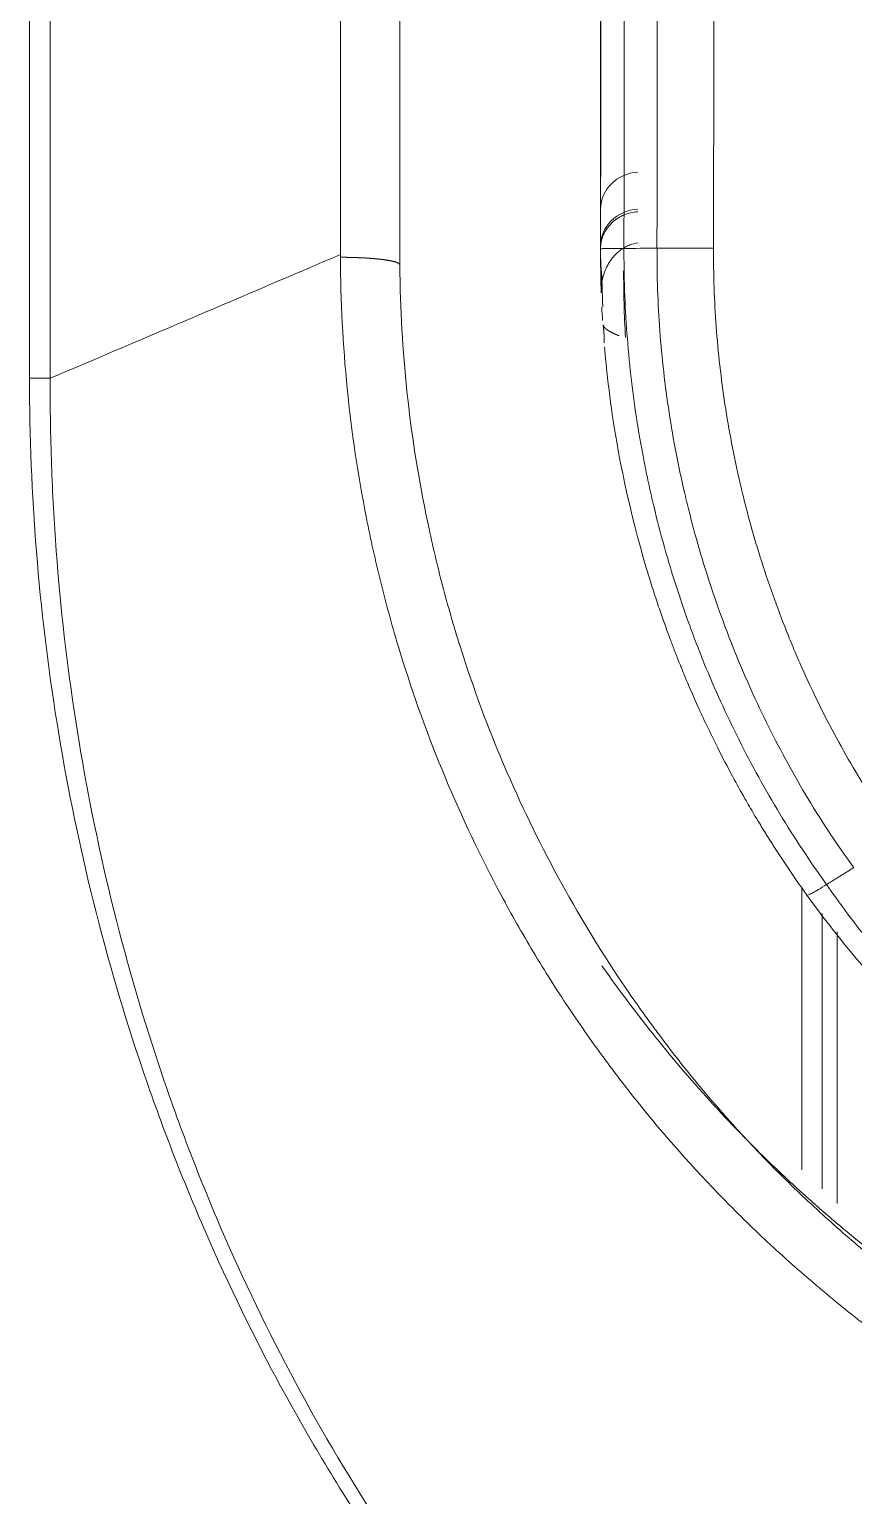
# Model space of a CAD drawing. Header units: inches. Extents: x 3778 to 56227, y -16914 to 35091.
# Drawn here: x 42123.94 to 42134.21, y -12687.54 to -12669.28 of the extents above; entities that cross this region are included whole.
import ezdxf

# ---------------------------------------------------------------- set-up
doc = ezdxf.new("R2010")
doc.units = ezdxf.units.IN
doc.header["$LTSCALE"] = 100
doc.header["$MEASUREMENT"] = 0
doc.layers.add('2-con', color=2, linetype='Continuous')
doc.layers.add('mark-B', color=2, linetype='Continuous', lineweight=20)

# ---------------------------------------------------------------- blocks, each defined once
blk = doc.blocks.new('무풍1WAY 대형')
at = {"layer": 'mark-B'}
for p, q in [((550.044, -395.054), (550.044, -398.435)), ((550.232, -395.233), (550.232, -398.662)), ((550.484, -395.473), (550.484, -398.987))]:
    blk.add_line(p, q, dxfattribs=at)
for centre, major_axis, ratio, start_param in [((552.495, -406.972), (0.498, -0.002), 0.927181, 4.785083), ((552.494, -407.433), (0.498, -0.001), 0.92732, 4.784149)]:
    blk.add_ellipse(centre, major_axis=major_axis, ratio=ratio, start_param=start_param, end_param=6.283153, dxfattribs=at)
for points, knots in [([(539.571, -381.746), (539.938, -381.746), (540.303, -381.757), (541.029, -381.8), (541.752, -381.864), (542.825, -382.022), (543.888, -382.242), (544.589, -382.431), (545.113, -382.589), (545.287, -382.645), (545.547, -382.732), (545.633, -382.761), (545.806, -382.822), (546.237, -382.977), (546.659, -383.147), (547.325, -383.437), (547.98, -383.746), (548.932, -384.264), (549.547, -384.645), (550.152, -385.044), (550.45, -385.253), (550.815, -385.524), (550.888, -385.579), (551.033, -385.69), (551.106, -385.746), (551.321, -385.915), (551.463, -386.03), (551.883, -386.379), (552.429, -386.857), (552.948, -387.361), (553.705, -388.136), (554.183, -388.678), (554.863, -389.525), (555.083, -389.814), (555.35, -390.182), (555.403, -390.256), (555.509, -390.405), (555.561, -390.479), (555.716, -390.704), (555.818, -390.854), (556.316, -391.612), (556.685, -392.233), (557.366, -393.503), (557.679, -394.152), (558.106, -395.145), (558.242, -395.48), (558.435, -395.987), (558.498, -396.157), (558.62, -396.498), (558.679, -396.669), (558.967, -397.531), (559.166, -398.225), (559.507, -399.622), (559.649, -400.325), (559.876, -401.74), (559.961, -402.452), (560.076, -403.884), (560.105, -404.605), (560.105, -405.33)], [0, 0, 0, 0, 0.03125, 0.03125, 0.0625, 0.09375, 0.125, 0.15625, 0.15625, 0.171875, 0.171875, 0.179688, 0.179688, 0.1875, 0.21875, 0.21875, 0.25, 0.28125, 0.3125, 0.3125, 0.34375, 0.34375, 0.351563, 0.351563, 0.359375, 0.359375, 0.375, 0.375, 0.40625, 0.4375, 0.4375, 0.5, 0.5, 0.53125, 0.53125, 0.539062, 0.539062, 0.546875, 0.546875, 0.5625, 0.5625, 0.625, 0.625, 0.6875, 0.6875, 0.71875, 0.71875, 0.734375, 0.734375, 0.75, 0.75, 0.8125, 0.8125, 0.875, 0.875, 0.9375, 0.9375, 1, 1, 1, 1]), ([(559.848, -405.326), (559.848, -405.323), (559.848, -405.32), (559.848, -405.314), (559.848, -405.306), (559.848, -405.286), (559.848, -405.247), (559.848, -405.168), (559.847, -405.011), (559.844, -404.697), (559.828, -404.07), (559.798, -403.535), (559.719, -402.469), (559.638, -401.762), (559.42, -400.357), (559.283, -399.658), (558.952, -398.27), (558.758, -397.58), (558.477, -396.723), (558.419, -396.553), (558.3, -396.213), (558.116, -395.707), (557.917, -395.208), (557.498, -394.22), (557.191, -393.575), (556.521, -392.311), (556.158, -391.693), (555.667, -390.939), (555.567, -390.789), (555.414, -390.565), (555.363, -390.491), (555.259, -390.343), (554.997, -389.975), (554.726, -389.615), (554.055, -388.771), (553.583, -388.232), (552.834, -387.46), (552.321, -386.958), (551.781, -386.481), (551.365, -386.134), (551.225, -386.02), (551.011, -385.851), (550.94, -385.795), (550.796, -385.685), (550.435, -385.412), (550.067, -385.152), (549.467, -384.755), (548.858, -384.375), (548.229, -384.031), (547.589, -383.705), (547.264, -383.551), (546.605, -383.262), (546.269, -383.127), (545.844, -382.969), (545.758, -382.938), (545.587, -382.878), (545.501, -382.848), (545.243, -382.762), (545.07, -382.706), (544.551, -382.549), (544.203, -382.455), (543.504, -382.287), (542.801, -382.141), (541.735, -381.984), (541.018, -381.92), (540.477, -381.888), (540.206, -381.876), (539.889, -381.869), (539.73, -381.868), (539.65, -381.867), (539.61, -381.867), (539.591, -381.867), (539.582, -381.867), (539.576, -381.867), (539.573, -381.867), (539.571, -381.867)], [0, 0, 0, 0, 0.000244, 0.000244, 0.000488, 0.000977, 0.001953, 0.003906, 0.007812, 0.015625, 0.03125, 0.0625, 0.0625, 0.125, 0.125, 0.1875, 0.1875, 0.25, 0.25, 0.265625, 0.265625, 0.28125, 0.3125, 0.3125, 0.375, 0.375, 0.4375, 0.4375, 0.453125, 0.453125, 0.460937, 0.460937, 0.46875, 0.5, 0.5, 0.5625, 0.5625, 0.59375, 0.625, 0.625, 0.640625, 0.640625, 0.648437, 0.648437, 0.65625, 0.6875, 0.6875, 0.71875, 0.75, 0.75, 0.78125, 0.78125, 0.8125, 0.8125, 0.820312, 0.820312, 0.828125, 0.828125, 0.84375, 0.84375, 0.875, 0.875, 0.90625, 0.9375, 0.96875, 0.96875, 0.984375, 0.992188, 0.996094, 0.998047, 0.999023, 0.999512, 0.999756, 0.999756, 1, 1, 1, 1]), ([(539.571, -390.086), (539.575, -390.086), (539.579, -390.086), (539.588, -390.086), (539.601, -390.086), (539.631, -390.087), (539.692, -390.087), (539.813, -390.088), (540.054, -390.093), (540.536, -390.111), (540.947, -390.142), (541.767, -390.225), (542.31, -390.307), (543.119, -390.47), (543.388, -390.532), (543.924, -390.668), (544.189, -390.743), (544.714, -390.905), (544.973, -390.992), (545.487, -391.178), (545.741, -391.278), (546.494, -391.594), (546.985, -391.828), (547.706, -392.218), (548.061, -392.422), (548.469, -392.677), (548.642, -392.79), (548.757, -392.865), (548.815, -392.904), (549.1, -393.097), (549.547, -393.417), (550.189, -393.926), (550.804, -394.463), (551.196, -394.84), (551.769, -395.419), (552.133, -395.824), (552.563, -396.356), (552.691, -396.517), (552.815, -396.681), (552.898, -396.791), (552.939, -396.846), (553.142, -397.124), (553.455, -397.574), (553.887, -398.268), (554.152, -398.742), (554.531, -399.461), (554.761, -399.952), (555.173, -400.957), (555.356, -401.471), (555.593, -402.26), (555.665, -402.524), (555.796, -403.054), (555.856, -403.32), (556.014, -404.121), (556.094, -404.658), (556.202, -405.74), (556.23, -406.285), (556.232, -406.833)], [0, 0, 0, 0, 0.000488, 0.000488, 0.000977, 0.001953, 0.003906, 0.007813, 0.015625, 0.03125, 0.0625, 0.0625, 0.125, 0.125, 0.15625, 0.15625, 0.1875, 0.1875, 0.21875, 0.21875, 0.25, 0.25, 0.3125, 0.3125, 0.34375, 0.359375, 0.367188, 0.367188, 0.375, 0.375, 0.40625, 0.4375, 0.46875, 0.5, 0.5, 0.5625, 0.5625, 0.578125, 0.585938, 0.585938, 0.59375, 0.59375, 0.625, 0.65625, 0.6875, 0.6875, 0.75, 0.75, 0.8125, 0.8125, 0.84375, 0.84375, 0.875, 0.875, 0.9375, 0.9375, 1, 1, 1, 1]), ([(555.489, -406.516), (555.478, -405.998), (555.442, -405.483), (555.322, -404.462), (555.237, -403.955), (555.075, -403.2), (555.014, -402.949), (554.915, -402.574), (554.88, -402.45), (554.826, -402.263), (554.808, -402.201), (554.77, -402.077), (554.75, -402.015), (554.574, -401.458), (554.394, -400.975), (553.991, -400.031), (553.768, -399.569), (553.278, -398.668), (553.012, -398.228), (552.651, -397.692), (552.54, -397.533), (552.427, -397.375), (552.35, -397.27), (552.312, -397.217), (552.117, -396.957), (551.957, -396.753), (551.463, -396.155), (551.116, -395.775), (550.57, -395.232), (550.198, -394.879), (549.614, -394.375), (549.207, -394.057), (548.792, -393.748), (548.58, -393.598), (547.497, -392.871), (546.588, -392.385), (545.401, -391.891), (545.161, -391.798), (544.676, -391.623), (544.431, -391.541), (544.059, -391.427), (543.935, -391.391), (543.684, -391.321), (543.559, -391.287), (543.179, -391.191), (542.925, -391.133), (542.161, -390.98), (541.136, -390.825), (540.098, -390.773), (539.575, -390.772)], [0, 0, 0, 0, 0.0625, 0.0625, 0.125, 0.125, 0.15625, 0.15625, 0.171875, 0.171875, 0.179688, 0.179688, 0.1875, 0.1875, 0.25, 0.25, 0.3125, 0.3125, 0.375, 0.375, 0.390625, 0.398438, 0.398438, 0.40625, 0.40625, 0.4375, 0.4375, 0.5, 0.5, 0.53125, 0.5625, 0.59375, 0.59375, 0.625, 0.625, 0.75, 0.75, 0.78125, 0.78125, 0.8125, 0.8125, 0.828125, 0.828125, 0.84375, 0.84375, 0.875, 0.875, 0.9375, 1, 1, 1, 1]), ([(552.978, -398.013), (552.974, -398.009), (552.759, -397.702), (552.313, -397.11), (551.834, -396.552), (551.335, -396.008), (551.076, -395.743), (550.74, -395.422), (550.672, -395.359), (550.535, -395.232), (550.466, -395.17), (550.257, -394.983), (550.116, -394.861), (549.688, -394.504), (549.104, -394.048), (548.189, -393.428), (547.553, -393.057), (546.903, -392.706), (546.571, -392.542), (546.063, -392.312), (545.893, -392.238), (545.633, -392.131), (545.547, -392.097), (545.372, -392.028), (545.198, -391.962), (545.022, -391.898), (544.845, -391.836), (544.757, -391.806), (544.643, -391.768), (544.618, -391.76), (544.593, -391.752)], [0, 0, 0, 0, 0.001669, 0.105985, 0.210301, 0.210301, 0.314617, 0.314617, 0.340696, 0.340696, 0.366775, 0.366775, 0.418933, 0.418933, 0.52325, 0.627566, 0.731882, 0.731882, 0.836198, 0.836198, 0.888356, 0.888356, 0.914435, 0.914435, 0.940514, 0.966593, 0.966593, 0.992672, 0.992672, 1, 1, 1, 1]), ([(550.178, -399.023), (550.026, -398.805), (549.868, -398.592), (549.542, -398.179), (549.374, -397.978), (549.027, -397.588), (548.848, -397.399), (548.48, -397.032), (548.291, -396.854), (547.999, -396.595), (547.9, -396.51), (547.701, -396.344), (547.6, -396.262), (547.296, -396.023), (547.09, -395.871), (546.671, -395.579), (546.458, -395.439), (546.025, -395.173), (545.805, -395.046), (545.356, -394.806), (545.128, -394.692), (544.779, -394.531), (544.662, -394.48), (544.424, -394.379), (544.305, -394.331), (544.123, -394.26), (544.062, -394.238), (543.941, -394.192), (543.757, -394.126), (543.573, -394.065), (543.202, -393.947), (542.953, -393.876), (542.45, -393.748), (542.196, -393.692), (541.684, -393.594), (541.425, -393.552), (541.033, -393.502), (540.836, -393.479), (540.637, -393.462), (540.504, -393.451), (540.438, -393.446), (540.105, -393.424), (539.838, -393.415), (539.57, -393.414)], [0, 0, 0, 0, 0.0625, 0.0625, 0.125, 0.125, 0.1875, 0.1875, 0.25, 0.25, 0.28125, 0.28125, 0.3125, 0.3125, 0.375, 0.375, 0.4375, 0.4375, 0.5, 0.5, 0.5625, 0.5625, 0.59375, 0.59375, 0.625, 0.625, 0.640625, 0.640625, 0.65625, 0.6875, 0.6875, 0.75, 0.75, 0.8125, 0.8125, 0.875, 0.875, 0.90625, 0.921875, 0.921875, 0.9375, 0.9375, 1, 1, 1, 1]), ([(550.422, -398.892), (550.42, -398.89), (550.413, -398.89), (550.39, -398.899), (550.374, -398.907), (550.332, -398.929), (550.307, -398.943), (550.248, -398.979), (550.215, -399), (550.178, -399.023)], [0, 0, 0, 0, 0.25, 0.25, 0.5, 0.5, 0.75, 0.75, 1, 1, 1, 1]), ([(550.422, -398.892), (550.434, -398.908), (550.457, -398.941), (550.492, -398.989), (550.526, -399.038), (550.56, -399.087), (550.594, -399.136), (550.628, -399.185), (550.661, -399.235), (550.694, -399.284), (550.727, -399.334), (550.76, -399.383), (550.793, -399.433), (550.825, -399.483), (550.857, -399.533), (550.889, -399.584), (550.92, -399.634), (550.952, -399.685), (550.983, -399.735), (551.026, -399.807), (551.098, -399.925), (551.21, -400.118), (551.362, -400.392), (551.519, -400.693), (551.664, -400.988), (551.781, -401.242), (551.885, -401.477), (551.951, -401.634), (551.986, -401.722), (551.997, -401.747), (552.01, -401.78), (552.026, -401.82), (552.044, -401.866), (552.065, -401.919), (552.088, -401.979), (552.113, -402.046), (552.141, -402.119), (552.17, -402.2), (552.202, -402.288), (552.235, -402.383), (552.27, -402.485), (552.306, -402.594), (552.331, -402.67), (552.343, -402.709)], [0, 0, 0, 0, 0.013922, 0.027839, 0.041752, 0.055662, 0.069567, 0.083468, 0.097366, 0.11126, 0.12515, 0.139037, 0.152921, 0.166801, 0.180678, 0.194552, 0.208423, 0.222292, 0.236157, 0.25002, 0.280908, 0.332884, 0.405921, 0.499996, 0.570482, 0.635648, 0.695501, 0.750047, 0.754873, 0.761388, 0.769593, 0.779487, 0.79107, 0.804344, 0.819309, 0.835965, 0.854313, 0.874354, 0.896089, 0.919519, 0.944647, 0.971473, 1, 1, 1, 1]), ([(552.702, -406.943), (552.701, -406.898), (552.701, -406.81), (552.699, -406.633), (552.696, -406.501), (552.687, -406.237), (552.677, -406.061), (552.638, -405.535), (552.599, -405.186), (552.519, -404.664), (552.489, -404.49), (552.439, -404.23), (552.421, -404.144), (552.384, -403.971), (552.365, -403.885), (552.264, -403.455), (552.171, -403.115), (552.011, -402.612), (551.954, -402.445), (551.864, -402.196), (551.833, -402.113), (551.77, -401.948), (551.738, -401.866), (551.571, -401.458), (551.425, -401.137), (551.11, -400.51), (550.941, -400.204), (550.668, -399.753), (550.575, -399.605), (550.381, -399.312), (550.281, -399.167), (550.178, -399.023)], [0, 0, 0, 0, 0.015625, 0.03125, 0.0625, 0.0625, 0.125, 0.125, 0.25, 0.25, 0.3125, 0.3125, 0.34375, 0.34375, 0.375, 0.375, 0.5, 0.5, 0.5625, 0.5625, 0.59375, 0.59375, 0.625, 0.625, 0.75, 0.75, 0.875, 0.875, 0.9375, 0.9375, 1, 1, 1, 1]), ([(549.84, -399.233), (550.041, -399.511), (550.23, -399.797), (550.583, -400.383), (550.747, -400.683), (550.976, -401.143), (551.05, -401.298), (551.156, -401.533), (551.19, -401.612), (551.258, -401.77), (551.291, -401.849), (551.451, -402.247), (551.567, -402.57), (551.723, -403.061), (551.796, -403.308), (551.861, -403.557), (551.904, -403.724), (551.924, -403.807), (552.022, -404.226), (552.152, -404.898), (552.229, -405.577), (552.28, -406.26), (552.291, -406.602), (552.289, -406.947)], [0, 0, 0, 0, 0.125, 0.125, 0.25, 0.25, 0.3125, 0.3125, 0.34375, 0.34375, 0.375, 0.375, 0.5, 0.5, 0.5625, 0.59375, 0.59375, 0.625, 0.625, 0.75, 0.875, 0.875, 1, 1, 1, 1]), ([(551.585, -406.945), (551.587, -406.618), (551.576, -406.293), (551.528, -405.645), (551.455, -405), (551.333, -404.361), (551.241, -403.963), (551.222, -403.884), (551.183, -403.726), (551.162, -403.647), (551.098, -403.41), (551.052, -403.254), (550.906, -402.787), (550.797, -402.481), (550.646, -402.102), (550.615, -402.026), (550.552, -401.876), (550.519, -401.801), (550.42, -401.577), (550.351, -401.43), (550.136, -400.992), (549.981, -400.707), (549.649, -400.149), (549.472, -399.876), (549.282, -399.61)], [0, 0, 0, 0, 0.125, 0.125, 0.25, 0.375, 0.375, 0.40625, 0.40625, 0.4375, 0.4375, 0.5, 0.5, 0.625, 0.625, 0.65625, 0.65625, 0.6875, 0.6875, 0.75, 0.75, 0.875, 0.875, 1, 1, 1, 1]), ([(552.913, -405.409), (552.892, -405.206), (552.866, -405.003), (552.726, -404.093), (552.561, -403.391), (552.344, -402.709)], [0, 0, 0, 0, 0.222631, 0.222631, 1, 1, 1, 1]), ([(552.914, -405.409), (552.915, -405.419), (552.916, -405.43), (552.918, -405.451), (552.919, -405.463), (552.923, -405.498), (552.925, -405.523), (552.929, -405.562), (552.931, -405.576), (552.933, -405.603), (552.936, -405.631), (552.938, -405.66), (552.941, -405.689), (552.942, -405.704), (552.943, -405.719)], [0, 0, 0, 0, 0.125, 0.125, 0.25, 0.25, 0.5, 0.5, 0.625, 0.625, 0.75, 0.875, 0.875, 1, 1, 1, 1]), ([(559.85, -457.355), (559.848, -456.815), (559.847, -456.275), (559.846, -455.195), (559.846, -453.575), (559.846, -451.954), (559.848, -448.711), (559.849, -446.548), (559.849, -442.22), (559.849, -440.055), (559.849, -435.723), (559.848, -433.556), (559.848, -429.22), (559.847, -427.051), (559.847, -422.711), (559.847, -420.54), (559.847, -416.196), (559.847, -414.023), (559.848, -410.763), (559.848, -409.676), (559.848, -408.045), (559.848, -407.501), (559.848, -406.685), (559.848, -406.413), (559.848, -405.869), (559.848, -405.597), (559.848, -405.326)], [0, 0, 0, 0, 0.03125, 0.03125, 0.0625, 0.125, 0.125, 0.25, 0.25, 0.375, 0.375, 0.5, 0.5, 0.625, 0.625, 0.75, 0.75, 0.875, 0.875, 0.9375, 0.9375, 0.96875, 0.96875, 0.984375, 0.984375, 1, 1, 1, 1]), ([(560.105, -405.33), (560.105, -405.602), (560.105, -405.874), (560.105, -406.418), (560.105, -406.69), (560.105, -407.505), (560.105, -408.049), (560.105, -409.68), (560.104, -410.767), (560.104, -414.028), (560.104, -416.201), (560.104, -420.544), (560.104, -422.715), (560.104, -427.055), (560.105, -429.224), (560.105, -433.56), (560.106, -435.727), (560.106, -440.06), (560.106, -442.225), (560.106, -446.553), (560.105, -448.716), (560.103, -451.959), (560.102, -453.58), (560.103, -455.2), (560.104, -456.28), (560.105, -456.82), (560.107, -457.36)], [0, 0, 0, 0, 0.015625, 0.015625, 0.03125, 0.03125, 0.0625, 0.0625, 0.125, 0.125, 0.25, 0.25, 0.375, 0.375, 0.5, 0.5, 0.625, 0.625, 0.75, 0.75, 0.875, 0.875, 0.9375, 0.96875, 0.96875, 1, 1, 1, 1]), ([(552.682, -405.836), (552.69, -405.974), (552.699, -406.181), (552.703, -406.387), (552.705, -406.525), (552.705, -406.594), (552.705, -406.663)], [0, 0, 0, 0, 0.5, 0.75, 0.75, 1, 1, 1, 1]), ([(552.947, -405.766), (552.947, -405.769), (552.948, -405.775), (552.948, -405.784), (552.948, -405.793), (552.948, -405.803), (552.948, -405.812), (552.948, -405.821), (552.948, -405.83), (552.949, -405.839), (552.949, -405.848), (552.949, -405.857), (552.949, -405.865), (552.949, -405.874), (552.95, -405.882), (552.95, -405.89), (552.951, -405.898), (552.951, -405.906), (552.952, -405.913), (552.952, -405.921), (552.953, -405.928), (552.954, -405.934), (552.954, -405.941), (552.955, -405.947), (552.956, -405.953), (552.956, -405.959), (552.957, -405.965), (552.958, -405.97), (552.959, -405.975), (552.959, -405.98), (552.96, -405.984), (552.961, -405.989), (552.961, -405.991), (552.961, -405.993)], [0, 0, 0, 0, 0.038206, 0.076946, 0.116094, 0.155523, 0.19511, 0.234734, 0.274278, 0.313629, 0.35268, 0.391329, 0.429478, 0.467039, 0.503927, 0.540064, 0.575381, 0.609807, 0.643263, 0.675705, 0.7071, 0.737422, 0.766653, 0.794779, 0.821798, 0.847712, 0.872531, 0.896274, 0.918966, 0.94064, 0.961336, 0.981104, 1, 1, 1, 1]), ([(552.763, -405.855), (552.764, -405.856), (552.767, -405.858), (552.772, -405.86), (552.777, -405.862), (552.782, -405.864), (552.787, -405.866), (552.791, -405.868), (552.796, -405.87), (552.801, -405.872), (552.806, -405.874), (552.811, -405.876), (552.815, -405.878), (552.82, -405.88), (552.825, -405.883), (552.83, -405.885), (552.835, -405.887), (552.839, -405.889), (552.844, -405.892), (552.849, -405.894), (552.853, -405.896), (552.858, -405.899), (552.863, -405.901), (552.867, -405.904), (552.872, -405.906), (552.876, -405.909), (552.881, -405.911), (552.885, -405.914), (552.889, -405.917), (552.894, -405.919), (552.898, -405.922), (552.902, -405.925), (552.906, -405.928), (552.91, -405.93), (552.913, -405.933), (552.917, -405.936), (552.921, -405.939), (552.925, -405.942), (552.929, -405.946), (552.933, -405.95), (552.938, -405.955), (552.943, -405.961), (552.949, -405.967), (552.953, -405.975), (552.958, -405.983), (552.96, -405.989), (552.961, -405.992)], [0, 0, 0, 0, 0.013147, 0.026252, 0.039338, 0.052432, 0.065559, 0.078745, 0.092014, 0.10539, 0.118899, 0.132562, 0.146403, 0.160443, 0.174702, 0.189201, 0.203958, 0.218991, 0.234316, 0.24995, 0.265908, 0.282203, 0.29885, 0.315859, 0.333244, 0.351014, 0.36918, 0.387752, 0.406738, 0.426147, 0.445986, 0.466263, 0.486985, 0.508157, 0.529787, 0.55188, 0.57444, 0.597922, 0.627344, 0.662717, 0.704044, 0.751329, 0.804569, 0.863763, 0.928908, 1, 1, 1, 1]), ([(552.993, -406.937), (552.993, -406.934), (552.993, -406.928), (552.993, -406.919), (552.993, -406.91), (552.993, -406.902), (552.993, -406.893), (552.993, -406.884), (552.993, -406.876), (552.993, -406.867), (552.992, -406.859), (552.992, -406.851), (552.992, -406.842), (552.992, -406.834), (552.992, -406.825), (552.992, -406.817), (552.991, -406.808), (552.991, -406.8), (552.991, -406.792), (552.991, -406.784), (552.991, -406.776), (552.99, -406.768), (552.99, -406.76), (552.99, -406.752), (552.989, -406.745), (552.989, -406.737), (552.988, -406.73), (552.988, -406.722), (552.988, -406.715), (552.987, -406.708), (552.987, -406.701), (552.986, -406.694), (552.986, -406.687), (552.985, -406.68), (552.984, -406.674), (552.984, -406.667), (552.983, -406.661), (552.982, -406.654), (552.982, -406.648), (552.981, -406.643), (552.981, -406.639), (552.98, -406.637), (552.98, -406.634), (552.98, -406.63), (552.979, -406.627), (552.979, -406.623), (552.979, -406.619), (552.979, -406.615), (552.978, -406.61), (552.978, -406.605), (552.978, -406.6), (552.978, -406.592), (552.977, -406.58), (552.977, -406.564), (552.976, -406.545), (552.975, -406.518), (552.974, -406.482), (552.973, -406.439), (552.971, -406.393), (552.97, -406.349), (552.968, -406.309), (552.967, -406.276), (552.966, -406.246), (552.966, -406.227), (552.965, -406.218)], [0, 0, 0, 0, 0.012328, 0.024544, 0.036662, 0.048685, 0.060614, 0.072449, 0.084194, 0.095849, 0.107415, 0.118895, 0.130415, 0.142537, 0.154566, 0.166504, 0.178353, 0.190115, 0.201791, 0.213383, 0.224892, 0.236321, 0.247671, 0.258945, 0.270144, 0.28127, 0.292325, 0.303312, 0.314232, 0.325087, 0.33588, 0.346612, 0.357287, 0.367906, 0.378472, 0.388986, 0.399452, 0.409872, 0.420248, 0.430582, 0.434854, 0.4393, 0.443943, 0.448799, 0.453885, 0.459215, 0.464801, 0.470654, 0.476782, 0.483195, 0.489899, 0.496899, 0.515804, 0.537879, 0.563131, 0.591565, 0.646136, 0.704114, 0.765516, 0.830355, 0.879293, 0.923874, 0.964107, 1, 1, 1, 1]), ([(552.984, -406.389), (552.985, -406.425), (552.984, -406.46), (552.977, -406.513), (552.975, -406.53), (552.968, -406.565), (552.964, -406.582), (552.95, -406.632), (552.938, -406.665), (552.916, -406.713), (552.907, -406.729), (552.89, -406.76), (552.881, -406.774), (552.861, -406.803), (552.851, -406.817), (552.828, -406.844), (552.816, -406.858), (552.779, -406.895), (552.752, -406.918), (552.708, -406.947), (552.693, -406.956), (552.661, -406.973), (552.645, -406.98), (552.596, -406.999), (552.561, -407.008), (552.526, -407.012)], [0, 0, 0, 0, 0.125, 0.125, 0.1875, 0.1875, 0.25, 0.25, 0.375, 0.375, 0.4375, 0.4375, 0.5, 0.5, 0.5625, 0.5625, 0.625, 0.625, 0.75, 0.75, 0.8125, 0.8125, 0.875, 0.875, 1, 1, 1, 1]), ([(556.232, -406.833), (556.227, -406.833), (556.217, -406.833), (556.202, -406.833), (556.188, -406.833), (556.173, -406.833), (556.158, -406.833), (556.144, -406.832), (556.13, -406.832), (556.116, -406.832), (556.102, -406.832), (556.088, -406.831), (556.074, -406.831), (556.06, -406.83), (556.047, -406.83), (556.033, -406.829), (556.02, -406.829), (556.007, -406.828), (555.994, -406.828), (555.981, -406.827), (555.968, -406.827), (555.956, -406.826), (555.944, -406.825), (555.931, -406.825), (555.919, -406.824), (555.907, -406.823), (555.896, -406.823), (555.884, -406.822), (555.873, -406.821), (555.861, -406.82), (555.85, -406.819), (555.839, -406.819), (555.829, -406.818), (555.818, -406.817), (555.808, -406.816), (555.797, -406.815), (555.787, -406.814), (555.777, -406.813), (555.767, -406.812), (555.758, -406.811), (555.748, -406.81), (555.739, -406.809), (555.73, -406.808), (555.721, -406.807), (555.712, -406.806), (555.704, -406.805), (555.696, -406.804), (555.687, -406.803), (555.679, -406.801), (555.671, -406.8), (555.664, -406.799), (555.656, -406.798), (555.649, -406.797), (555.642, -406.796), (555.635, -406.794), (555.628, -406.793), (555.621, -406.792), (555.615, -406.791), (555.609, -406.79), (555.602, -406.788), (555.597, -406.787), (555.591, -406.786), (555.585, -406.785), (555.58, -406.783), (555.575, -406.782), (555.57, -406.781), (555.565, -406.78), (555.56, -406.778), (555.555, -406.777), (555.551, -406.776), (555.547, -406.774), (555.543, -406.773), (555.539, -406.772), (555.535, -406.77), (555.532, -406.769), (555.528, -406.768), (555.525, -406.766), (555.522, -406.765), (555.519, -406.764), (555.516, -406.762), (555.514, -406.761), (555.511, -406.76), (555.509, -406.758), (555.507, -406.757), (555.505, -406.756), (555.503, -406.754), (555.501, -406.753), (555.5, -406.752), (555.498, -406.75), (555.497, -406.749), (555.496, -406.748), (555.495, -406.746), (555.495, -406.745), (555.494, -406.744), (555.493, -406.742), (555.493, -406.741), (555.493, -406.74), (555.493, -406.739), (555.493, -406.739)], [0, 0, 0, 0, 0.011894, 0.023756, 0.035588, 0.047388, 0.059158, 0.070896, 0.082603, 0.094279, 0.105924, 0.117538, 0.12912, 0.140672, 0.152193, 0.163682, 0.17514, 0.186568, 0.197964, 0.209329, 0.220663, 0.231966, 0.243237, 0.254478, 0.265687, 0.276866, 0.288013, 0.29913, 0.310215, 0.321269, 0.332292, 0.343284, 0.354244, 0.365174, 0.376073, 0.38694, 0.397777, 0.408582, 0.419356, 0.430099, 0.440811, 0.451492, 0.462142, 0.472761, 0.483348, 0.493905, 0.50443, 0.514925, 0.525388, 0.53582, 0.546221, 0.556591, 0.56693, 0.577238, 0.587515, 0.59776, 0.607975, 0.618158, 0.62831, 0.638432, 0.648522, 0.658581, 0.668609, 0.678606, 0.688571, 0.698506, 0.70841, 0.718282, 0.728124, 0.737934, 0.747713, 0.757461, 0.767178, 0.776864, 0.786519, 0.796143, 0.805736, 0.815297, 0.824828, 0.834327, 0.843795, 0.853233, 0.862639, 0.872014, 0.881358, 0.890671, 0.899952, 0.909203, 0.918423, 0.927611, 0.936769, 0.945895, 0.95499, 0.964054, 0.973087, 0.982089, 0.99106, 1, 1, 1, 1]), ([(555.493, -432.338), (555.493, -430.208), (555.493, -428.078), (555.493, -423.815), (555.493, -421.683), (555.493, -415.283), (555.493, -411.012), (555.493, -406.739)], [0, 0, 0, 0, 0.25, 0.25, 0.5, 0.5, 1, 1, 1, 1]), ([(551.586, -417.851), (551.586, -417.4), (551.586, -416.948), (551.586, -416.043), (551.586, -415.59), (551.585, -414.231), (551.584, -413.323), (551.583, -411.959), (551.583, -411.504), (551.583, -410.593), (551.583, -410.138), (551.583, -408.77), (551.584, -407.858), (551.586, -406.945)], [0, 0, 0, 0, 0.125, 0.125, 0.25, 0.25, 0.5, 0.5, 0.625, 0.625, 0.75, 0.75, 1, 1, 1, 1]), ([(551.585, -406.945), (551.65, -406.946), (551.715, -406.946), (551.843, -406.947), (551.906, -406.947), (552.026, -406.947), (552.084, -406.947), (552.192, -406.947), (552.243, -406.947), (552.289, -406.947)], [0, 0, 0, 0, 0.25, 0.25, 0.5, 0.5, 0.75, 0.75, 1, 1, 1, 1]), ([(552.29, -406.947), (552.288, -407.856), (552.288, -408.764), (552.287, -410.126), (552.287, -410.58), (552.287, -411.487), (552.288, -411.94), (552.288, -413.299), (552.289, -414.203), (552.29, -415.557), (552.29, -416.008), (552.29, -416.909), (552.29, -417.359), (552.29, -417.809)], [0, 0, 0, 0, 0.25, 0.25, 0.375, 0.375, 0.5, 0.5, 0.75, 0.75, 0.875, 0.875, 1, 1, 1, 1]), ([(552.993, -406.941), (552.993, -406.97), (552.99, -406.999), (552.978, -407.055), (552.97, -407.083), (552.947, -407.137), (552.933, -407.162), (552.899, -407.211), (552.88, -407.234), (552.838, -407.276), (552.814, -407.295), (552.764, -407.329), (552.737, -407.344), (552.681, -407.369), (552.652, -407.379), (552.592, -407.393), (552.561, -407.398), (552.53, -407.4)], [0, 0, 0, 0, 0.125, 0.125, 0.25, 0.25, 0.375, 0.375, 0.5, 0.5, 0.625, 0.625, 0.75, 0.75, 0.875, 0.875, 1, 1, 1, 1]), ([(552.702, -417.749), (552.702, -416.855), (552.702, -415.958), (552.702, -414.611), (552.702, -414.161), (552.702, -413.486), (552.702, -413.261), (552.702, -412.811), (552.702, -412.586), (552.702, -411.459), (552.7, -410.557), (552.699, -409.203), (552.699, -408.751), (552.699, -407.847), (552.7, -407.395), (552.702, -406.943)], [0, 0, 0, 0, 0.25, 0.25, 0.375, 0.375, 0.4375, 0.4375, 0.5, 0.5, 0.75, 0.75, 0.875, 0.875, 1, 1, 1, 1]), ([(552.993, -406.938), (552.993, -406.939), (552.987, -406.939), (552.961, -406.941), (552.942, -406.941), (552.892, -406.942), (552.862, -406.942), (552.789, -406.943), (552.748, -406.943), (552.702, -406.944)], [0, 0, 0, 0, 0.25, 0.25, 0.5, 0.5, 0.75, 0.75, 1, 1, 1, 1]), ([(552.993, -406.844), (552.993, -406.844), (552.993, -406.844), (552.993, -406.876), (552.993, -406.907), (552.993, -406.938)], [0, 0, 0, 0, 0.000138, 0.000138, 1, 1, 1, 1]), ([(556.232, -406.867), (556.232, -406.862), (556.232, -406.856), (556.232, -406.845), (556.232, -406.839), (556.232, -406.833)], [0, 0, 0, 0, 0.5, 0.5, 1, 1, 1, 1]), ([(556.232, -406.867), (556.232, -407.096), (556.232, -407.325), (556.232, -407.788), (556.233, -408.018), (556.232, -408.709), (556.232, -409.169), (556.232, -410.55), (556.232, -411.471), (556.232, -414.232), (556.232, -416.072), (556.232, -421.589), (556.232, -425.265), (556.232, -432.611), (556.232, -436.281), (556.232, -441.783), (556.232, -443.616), (556.232, -447.28), (556.232, -449.111), (556.232, -452.771), (556.232, -454.601), (556.232, -457.345), (556.232, -458.26), (556.232, -460.089), (556.232, -461.003), (556.232, -463.743), (556.232, -465.566), (556.232, -469.204), (556.232, -471.02), (556.232, -476.457), (556.232, -480.068), (556.232, -484.115), (556.232, -484.565), (556.232, -485.463), (556.232, -486.81), (556.232, -488.154), (556.232, -490.838), (556.232, -492.623), (556.232, -494.403)], [0, 0, 0, 0, 0.007813, 0.007813, 0.015625, 0.015625, 0.03125, 0.03125, 0.0625, 0.0625, 0.125, 0.125, 0.25, 0.25, 0.375, 0.375, 0.4375, 0.4375, 0.5, 0.5, 0.5625, 0.5625, 0.59375, 0.59375, 0.625, 0.625, 0.6875, 0.6875, 0.75, 0.75, 0.875, 0.875, 0.890625, 0.890625, 0.90625, 0.9375, 0.9375, 1, 1, 1, 1]), ([(552.993, -406.973), (552.993, -407.05), (552.993, -407.127), (552.992, -407.242), (552.992, -407.28), (552.992, -407.357), (552.992, -407.395), (552.992, -407.434)], [0, 0, 0, 0, 0.499662, 0.499662, 0.74983, 0.74983, 1, 1, 1, 1]), ([(552.995, -407.066), (552.995, -408.815), (552.995, -410.563), (552.995, -412.474), (552.995, -412.642), (552.995, -412.81)], [0, 0, 0, 0, 0.912093, 0.912093, 1, 1, 1, 1])]:
    blk.add_open_spline(points, degree=3, knots=knots, dxfattribs=at)
for points, degree in [([(549.294, -397.528), (549.696, -397.954), (550.074, -398.409), (550.422, -398.892)], 3), ([(550.178, -399.023), (549.84, -399.233)], 1), ([(559.848, -405.326), (558.643, -405.839), (557.437, -406.353), (556.232, -406.867)], 3), ([(560.105, -405.33), (560.018, -405.33), (559.931, -405.328), (559.848, -405.326)], 3), ([(552.967, -406.044), (552.971, -406.1), (552.974, -406.157), (552.977, -406.214)], 3), ([(552.984, -406.389), (552.989, -406.541), (552.992, -406.692), (552.993, -406.844)], 3), ([(555.492, -406.739), (555.492, -406.665), (555.491, -406.591), (555.489, -406.517)], 3), ([(552.702, -406.943), (552.564, -406.944), (552.427, -406.946), (552.29, -406.947)], 3), ([(552.993, -407.066), (552.993, -407.022), (552.993, -406.98), (552.993, -406.937)], 3), ([(552.993, -406.941), (552.993, -406.952), (552.993, -406.963), (552.993, -406.973)], 3), ([(552.992, -407.434), (552.99, -408.275), (552.991, -409.118), (552.991, -409.96)], 3)]:
    blk.add_open_spline(points, degree=degree, dxfattribs=at)
blk = doc.blocks.new('dpdjzjs')
at = {"layer": 'mark-B', "rotation": 180}
blk.add_blockref('무풍1WAY 대형', (178654.915, 88751.491), dxfattribs=at)

msp = doc.modelspace()

# ---------------------------------------------------------------- block references
at = {"layer": '2-con'}
msp.add_blockref('dpdjzjs', (-135970.865, -101830.442), dxfattribs=at)

doc.saveas('drawing.dxf')
